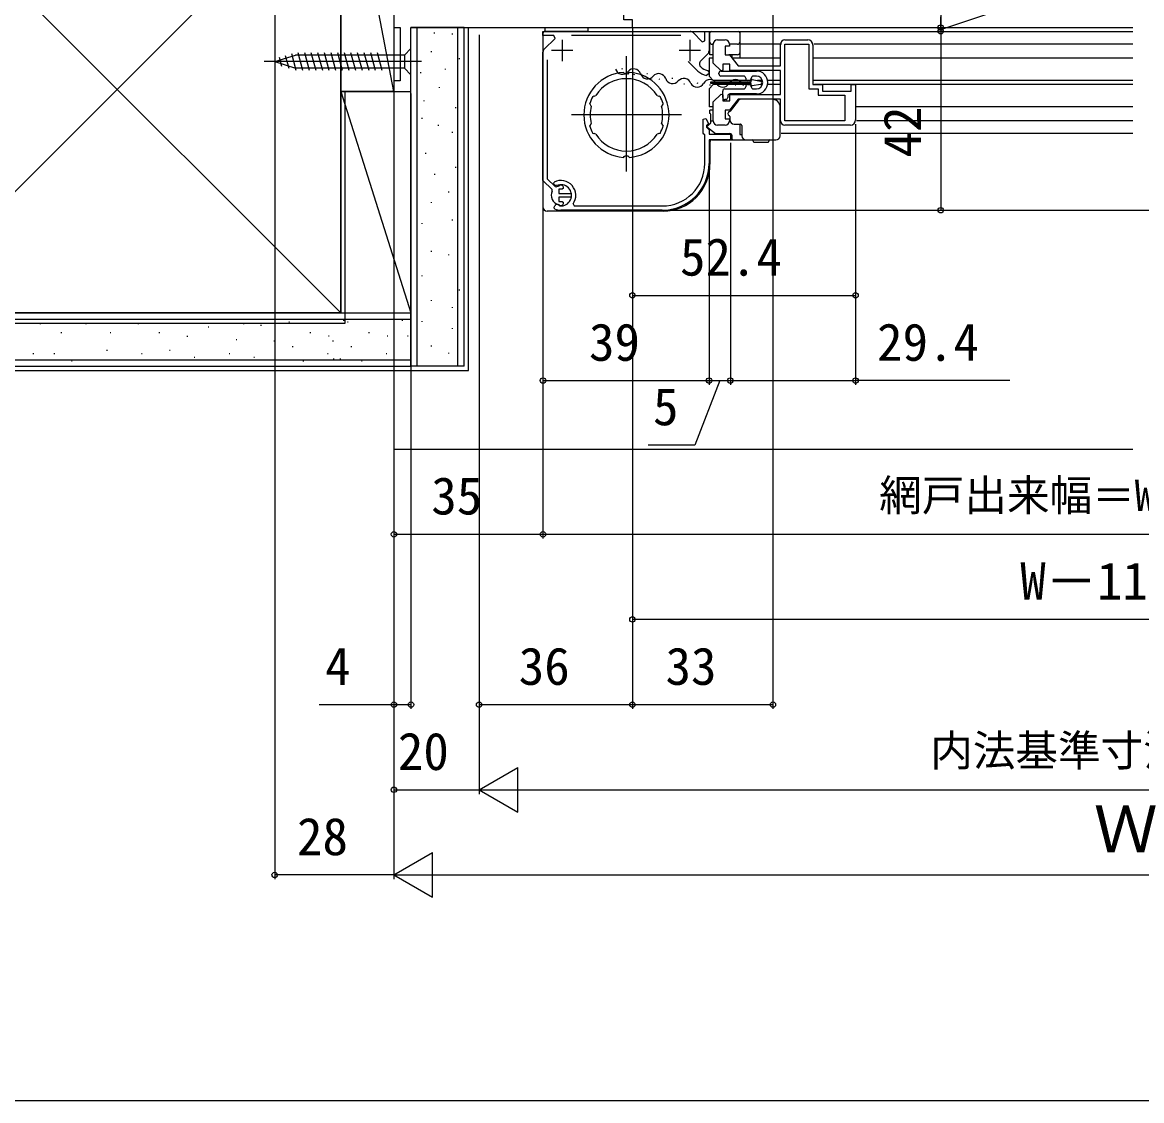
# Model space of a CAD drawing. Units: millimetres, scale not verified. Extents: x -525 to 525, y -783 to 778.
# Drawn here: x -262.2 to 0.6, y -782.7 to -529.5 of the extents above; entities that cross this region are included whole.
import ezdxf
from ezdxf.enums import TextEntityAlignment as Align

# ---------------------------------------------------------------- set-up
doc = ezdxf.new("R2010")
doc.units = ezdxf.units.MM
doc.header["$LTSCALE"] = 4
for name, color, linetype in [('0-3_YKK_11', 7, 'Continuous'), ('0-5_YKK_12', 2, 'Continuous'), ('0-6_YKK_13', 4, 'Continuous'), ('0-8_YKK_D', 6, 'Continuous'), ('0-9_YKK_ZWAK', 7, 'Continuous'), ('0-A_YSS_K', 3, 'Continuous'), ('0-B_YSS_KE', 3, 'Continuous')]:
    doc.layers.add(name, color=color, linetype=linetype)
doc.styles.add('ＭＳ ゴシック', font='')
doc.styles.get('ＭＳ ゴシック').set_extended_font_data('MS Gothic')

msp = doc.modelspace()

# ---------------------------------------------------------------- linework, layer by layer
at = {"layer": '0-3_YKK_11'}
for p, q in [((-107.666, -532.6), (-133.334, -532.6)), ((-133, -536.1), (-138, -536.1)), ((-135.5, -533.6), (-135.5, -538.6)), ((-103, -536.1), (-108, -536.1)), ((-105.5, -533.6), (-105.5, -538.6)), ((-99, -533.6), (-97.2, -533.6)), ((-83.2, -533.6), (-77.8, -533.6)), ((-101.293, -536.843), (-102.962, -538.512)), ((-112.147, -553.235), (-111.973, -553.583)), ((-97.2, -553.6), (-99, -553.6)), ((-67.8, -553.6), (-83.2, -553.6)), ((-121.114, -561.175), (-120.9, -560.986)), ((-120.9, -560.986), (-120.694, -560.796)), ((-136.319, -567.911), (-136.192, -567.846)), ((-136.192, -572.355), (-136.319, -572.29)), ((-136.233, -572.48), (-136.027, -572.59)), ((-112, -573.6), (-135.8, -573.6))]:
    msp.add_line(p, q, dxfattribs=at)
for points in [[(-175, -416.7), (-175, -477.3), (-203, -477.3), (-203, -480.7), (-201.1, -480.7), (-200.6, -480.2), (-200.1, -479.7), (-175, -479.7), (-175, -530.7), (-173.5, -530.7), (-173.5, -543.2), (-175, -543.2), (-175, -545.7), (-171, -545.7), (-171, -530.7), (-119, -530.7), (-119, -528.9), (-121, -528.9), (-121, -520.7), (-124.3, -520.7)], [(-139.707, -535.782), (-137.172, -533.247), (-137.44, -532.6), (-140, -532.6), (-140, -531.6), (-105.464, -531.6)], [(-104.757, -531.893), (-102.617, -534.033), (-102, -533.778), (-102, -531.6), (-101, -531.6), (-101, -536.136)], [(-100, -552.6), (-100, -548.176), (-98.17, -546.347), (-97.8, -546.5), (-97.8, -547.9), (-96.1, -547.9), (-96.1, -546.4), (-84.2, -546.4), (-84.2, -540.8), (-96.1, -540.8), (-96.1, -539.3), (-97.8, -539.3), (-97.8, -540.701), (-98.17, -540.854), (-100, -539.025), (-100, -534.6)], [(-96.2, -534.6), (-96.2, -535.1), (-97.2, -535.1), (-97.2, -537.1), (-96.2, -537.1), (-94.2, -539.7), (-84.2, -539.7), (-84.2, -534.6)], [(-76.6, -534.8), (-76.6, -544.1), (-74.4, -544.1), (-74.4, -545.6), (-67.6, -545.6), (-67.6, -544.1), (-66.6, -544.1), (-66.6, -552.4)], [(-137.81, -569.089), (-137.866, -568.742), (-140, -566.608), (-140, -536.489)], [(-139, -538.266), (-139, -566.193), (-137.159, -568.035), (-136.812, -568.091)], [(-103.627, -540.943), (-103.643, -540.927), (-105.889, -538.681)], [(-120.694, -541.605), (-120.9, -541.415), (-121.114, -541.226)], [(-119.686, -541.226), (-119.9, -541.415), (-120.106, -541.605)], [(-101.378, -540.792), (-101, -541.277), (-101, -541.483), (-101.616, -541.969)], [(-128.653, -549.166), (-128.827, -548.818), (-128.888, -548.793), (-129.001, -548.55)], [(-128.281, -546.855), (-128.028, -546.767), (-127.967, -546.793), (-127.596, -546.677)], [(-113.204, -546.677), (-112.833, -546.793), (-112.772, -546.767), (-112.519, -546.855)], [(-111.799, -548.55), (-111.912, -548.793), (-111.973, -548.818), (-112.147, -549.166)], [(-84.2, -552.6), (-84.2, -547.5), (-94.2, -547.5), (-96.2, -550.1), (-97.2, -550.1), (-97.2, -552.1), (-96.2, -552.1), (-96.2, -552.6)], [(-129.001, -553.851), (-128.888, -553.608), (-128.827, -553.583), (-128.653, -553.235)], [(-111.973, -553.583), (-111.912, -553.608), (-111.799, -553.851)], [(-102, -562.6), (-102, -555.9), (-102.2, -555.7), (-102.4, -555.5), (-102.4, -552.187), (-101.791, -552.037), (-101.155, -553.255), (-101.6, -553.7), (-101.6, -554.1), (-101, -554.7), (-101, -555.7), (-96, -555.7), (-96, -557.1), (-101, -557.1), (-101, -562.6)], [(-127.596, -555.724), (-127.967, -555.608), (-128.028, -555.633), (-128.281, -555.546)], [(-112.519, -555.546), (-112.772, -555.633), (-112.833, -555.608), (-113.204, -555.724)], [(-120.106, -560.796), (-119.9, -560.986), (-119.686, -561.175)], [(-136.82, -567.818), (-137.154, -567.756), (-137.454, -567.456), (-137.378, -566.976)], [(-135.208, -568.4), (-135.504, -568.65), (-136.3, -568.65), (-136.3, -569.7), (-133.35, -569.7), (-133.35, -570.5), (-136.3, -570.5), (-136.3, -571.55), (-135.504, -571.55), (-135.208, -571.8)], [(-137.258, -573.282), (-137.393, -572.86), (-137.219, -572.558)], [(-132.946, -572.127), (-132.702, -572.6), (-112, -572.6)]]:
    msp.add_lwpolyline(points, dxfattribs=at)
msp.add_lwpolyline([(-83.2, -552.6), (-83.2, -534.6), (-77.6, -534.6), (-77.6, -545.1), (-75.4, -545.1), (-75.4, -546.6), (-69.1, -546.6), (-69.1, -552.6)], close=True, dxfattribs=at)
for centre, radius, start, end in [((-105.464, -532.6), 1, 45.00003, 90.00002), ((-139, -536.489), 1, 135.00003, 180.00002), ((-99, -534.6), 1, 90.00001, 179.99999), ((-97.2, -534.6), 1, 0.00001, 89.99999), ((-83.2, -534.6), 1, 90.00001, 179.99999), ((-77.8, -534.8), 1.2, 0.00001, 89.99999), ((-102.255, -539.219), 1, 134.99998, 227.55575), ((-102, -536.136), 1, 315.00003, 0.00002), ((-120.4, -551.2), 10, 94.09604, 265.90396), ((-120.4, -551.2), 10, 274.09604, 85.90396), ((-100.5, -537.3), 4.8, 229.35522, 256.55227), ((-100.5, -537.3), 3.6, 227.55576, 255.88303), ((-120.4, -551.2), 8.5, 32.15412, 147.84588), ((-120.4, -551.2), 9.6, 88.24271, 91.75729), ((-120.4, -551.2), 9, 151.12995, 162.87008), ((-120.4, -551.2), 8.5, 166.15413, 193.84587), ((-120.4, -551.2), 9, 17.12992, 28.87005), ((-120.4, -551.2), 8.5, 346.15413, 13.84587), ((-120.4, -551.2), 9, 197.12993, 208.87006), ((-120.4, -551.2), 9, 331.12994, 342.87007), ((-99, -552.6), 1, 180.00001, 269.99999), ((-97.2, -552.6), 1, 270.00001, 359.99999), ((-83.2, -552.6), 1, 180.00001, 269.99999), ((-67.8, -552.4), 1.2, 270.00001, 359.99999), ((-120.4, -551.2), 8.5, 212.15412, 327.84588), ((-120.4, -551.201), 9.6, 268.24271, 271.75729), ((-112, -562.6), 10, 270.00001, 359.99999), ((-112, -562.6), 11, 270.00001, 359.99999), ((-135.8, -570.1), 3.5, 324.62346, 116.79004), ((-135.8, -570.1), 2.5, 264.79931, 114.07518), ((-135.8, -570.1), 2.25, 153.2839, 256.66525), ((-135.8, -570.1), 2.25, 103.33472, 116.7161), ((-135.8, -568.3), 0.6, 350.40593, 130.80443), ((-136.699, -572.858), 0.6, 132.08483, 149.99979), ((-136.699, -572.858), 0.6, 38.9837, 132.08504), ((-135.8, -571.9), 0.6, 229.19557, 9.59407), ((-135.8, -570.1), 3.5, 245.37938, 270.00001)]:
    msp.add_arc(centre, radius, start, end, dxfattribs=at)
at = {"layer": '0-5_YKK_12'}
for p, q in [((-119.5, -530.7), (-1.5, -530.7)), ((-119.3, -531.6), (-1.5, -531.6)), ((-93.8, -531.6), (-93.8, -537.85)), ((-84, -534.6), (-93.8, -534.6)), ((-1.5, -534.6), (-76.417, -534.6)), ((-120.4, -564.484), (-120.4, -537.417)), ((-101, -537.85), (-101, -542.15)), ((-100, -537.85), (-101, -537.85)), ((-84.2, -537.85), (-95.423, -537.85)), ((-1.5, -537.85), (-76.4, -537.85)), ((-121.528, -540.351), (-121.331, -540.388)), ((-118.721, -541.654), (-118.524, -541.691)), ((-115.632, -541.463), (-115.435, -541.5)), ((-112.824, -542.765), (-112.628, -542.803)), ((-109.736, -542.574), (-109.539, -542.611)), ((-106.928, -543.877), (-106.732, -543.914)), ((-103.839, -543.686), (-103.643, -543.723)), ((-100, -543.15), (-101, -542.15)), ((-91.1, -543.15), (-100, -543.15)), ((-97.886, -543.42), (-97.686, -543.42)), ((-88.469, -543.15), (-89.605, -543.15)), ((-84.2, -543.15), (-87.238, -543.15)), ((-1.5, -543.15), (-76.4, -543.15)), ((-171.5, -545.7), (-171.002, -545.7)), ((-100, -544.05), (-101, -545.05)), ((-101, -545.05), (-101, -549.35)), ((-100.886, -544.18), (-100.686, -544.18)), ((-91.1, -544.05), (-100, -544.05)), ((-94.886, -544.18), (-94.686, -544.18)), ((-88.469, -544.05), (-88.884, -544.05)), ((-84.2, -544.05), (-87.238, -544.05)), ((-1.5, -544.05), (-76.267, -544.05)), ((-107.463, -551.2), (-133.337, -551.2)), ((-100, -549.35), (-101, -549.35)), ((-1.5, -549.35), (-66.4, -549.35)), ((-1.5, -552.6), (-66.417, -552.6)), ((-1.5, -555.6), (-84.098, -555.6))]:
    msp.add_line(p, q, dxfattribs=at)
for centre, start, end in [((-121.345, -539.919), 198.52635, 320.12126), ((-118.707, -542.123), 18.52635, 140.12126), ((-115.448, -541.031), 198.52635, 320.12126), ((-112.811, -543.234), 18.52635, 140.12126), ((-109.552, -542.142), 198.52635, 320.12126), ((-106.915, -544.346), 18.52635, 140.12126), ((-103.786, -542.962), 209.20254, 330.79746), ((-100.786, -544.638), 29.20254, 150.79746), ((-97.786, -542.962), 209.20254, 330.79746), ((-94.786, -544.638), 29.20254, 150.79746), ((-91.786, -542.962), 209.20254, 229.55265)]:
    msp.add_arc(centre, 1.718, start, end, dxfattribs=at)
at = {"layer": '0-6_YKK_13'}
for p, q in [((-140, -532.1), (-140, -572.8)), ((-139.5, -531.6), (-94.1, -531.6)), ((-100.8, -536.893), (-100.8, -531.9)), ((-100.8, -537.1), (-100.8, -531.9)), ((-100.8, -537.1), (-100.8, -534.6)), ((-100, -534.6), (-100.3, -534.6)), ((-94.3, -534.6), (-96.2, -534.6)), ((-168.5, -538.7), (-205.5, -538.7)), ((-203, -538.7), (-198.084, -537.15)), ((-203, -538.7), (-198.084, -537.15)), ((-203, -538.7), (-198.084, -540.25)), ((-201.304, -539.811), (-201.853, -537.761)), ((-199.608, -540.346), (-200.421, -537.31)), ((-197.933, -540.8), (-198.989, -536.858)), ((-172.55, -537.15), (-198.084, -537.15)), ((-196.38, -540.8), (-197.506, -536.6)), ((-194.827, -540.8), (-195.953, -536.6)), ((-193.274, -540.8), (-194.4, -536.6)), ((-191.721, -540.8), (-192.847, -536.6)), ((-190.169, -540.8), (-191.294, -536.6)), ((-188.616, -540.8), (-189.741, -536.6)), ((-187.063, -540.8), (-188.188, -536.6)), ((-185.51, -540.8), (-186.635, -536.6)), ((-183.957, -540.8), (-185.082, -536.6)), ((-182.404, -540.8), (-183.529, -536.6)), ((-180.851, -540.8), (-181.976, -536.6)), ((-179.298, -540.8), (-180.423, -536.6)), ((-177.745, -540.8), (-178.871, -536.6)), ((-100.8, -537.1), (-100.8, -536.462)), ((-100, -537.1), (-100.8, -537.1)), ((-94.3, -537.1), (-96.347, -537.1)), ((-95.6, -537.85), (-95.6, -537.1)), ((-172.55, -540.25), (-198.084, -540.25)), ((-171, -541.8), (-172.55, -540.25)), ((-98.2, -540.9), (-89.9, -540.9)), ((-97.468, -540.9), (-89.9, -540.9)), ((-98.7, -541.6), (-98.7, -541.4)), ((-92.9, -542.1), (-98.2, -542.1)), ((-91.6, -543.1), (-91.9, -543.1)), ((-91.1, -544.217), (-91.1, -543.867)), ((-90.864, -542.92), (-88.928, -543.274)), ((-89.9, -542.1), (-90.6, -542.1)), ((-97.8, -547.1), (-97.8, -545.6)), ((-97.3, -545.1), (-92.9, -545.1)), ((-89.9, -546.3), (-96.1, -546.3)), ((-91.9, -544.1), (-91.6, -544.1)), ((-88.928, -544.061), (-90.864, -544.414)), ((-90.6, -545.1), (-89.9, -545.1)), ((-97.1, -547.6), (-97.3, -547.6)), ((-96.6, -546.8), (-96.6, -547.1)), ((-94.132, -547.885), (-96.02, -550.301)), ((-86.298, -547.5), (-93.344, -547.5)), ((-100.8, -550.9), (-100.8, -550.1)), ((-100, -550.1), (-100.8, -550.1)), ((-100.6, -553.1), (-100.6, -551.1)), ((-95.863, -550.1), (-96.9, -550.1)), ((-96.105, -551.579), (-96.098, -551.642)), ((-96.098, -551.642), (-96.098, -552.4)), ((-95.6, -549.763), (-95.6, -549.35)), ((-84.298, -551.367), (-84.298, -549.5)), ((-84.298, -552.516), (-84.298, -551.367)), ((-101.6, -553.9), (-100.6, -553.1)), ((-101.6, -553.9), (-99.5, -555.6)), ((-100.6, -552.6), (-100, -552.6)), ((-96.2, -552.6), (-96.078, -552.6)), ((-95.098, -553.4), (-93.598, -553.4)), ((-93.298, -553.7), (-93.298, -556.1)), ((-84.298, -556.1), (-84.298, -552.516)), ((-100.3, -557.1), (-91.3, -557.1)), ((-99.5, -555.6), (-96.1, -555.6)), ((-95.6, -556.9), (-95.6, -556.1)), ((-92.298, -557.1), (-85.298, -557.1)), ((-100.8, -557.6), (-100.8, -562.8)), ((-90.651, -557.4), (-90.651, -557.3)), ((-90.451, -557.6), (-88.798, -557.6)), ((-88.798, -557.6), (-87.144, -557.6)), ((-86.944, -557.3), (-86.944, -557.4)), ((-111.8, -573.8), (-139, -573.8))]:
    msp.add_line(p, q, dxfattribs=at)
msp.add_lwpolyline([(-139.5, -531.6), (-139.5, -530.68), (-129.5, -530.68), (-129.5, -531.6)], close=True, dxfattribs=at)
for points in [[(-171, -535.6), (-172.55, -537.15), (-172.55, -540.25)], [(-91.1, -543.867), (-100.6, -543.867), (-100.6, -543.467), (-91.1, -543.467), (-91.1, -543.117)], [(-93.8, -553.4), (-93.8, -555.8), (-93.298, -555.8)]]:
    msp.add_lwpolyline(points, dxfattribs=at)
for centre, radius, start, end in [((-139.5, -532.1), 0.5, 90, 180), ((-100.5, -531.9), 0.3, 90, 180), ((-94.1, -531.9), 0.3, 360, 90), ((-100.3, -534.1), 0.5, 180, 270), ((-94.3, -534.1), 0.5, 270, 360), ((-94.3, -536.6), 0.5, 270, 360), ((-98.2, -541.4), 0.5, 90, 180), ((-89.9, -543.6), 2.7, 0, 90), ((-98.2, -541.6), 0.5, 180, 270), ((-92.9, -542.6), 0.5, 360, 90), ((-91.9, -542.6), 0.5, 180, 270), ((-91.6, -542.6), 0.5, 270, 0), ((-90.6, -542.6), 0.5, 90, 180), ((-90.9, -543.117), 0.2, 79.65887, 180), ((-89.9, -543.6), 1.5, 0, 90), ((-89.9, -543.6), 2.7, 270, 0), ((-89.9, -543.6), 1.5, 270, 0), ((-89, -543.667), 0.4, 280.34113, 79.65887), ((-97.3, -545.6), 0.5, 90, 180), ((-96.1, -546.8), 0.5, 90, 180), ((-92.9, -544.6), 0.5, 270, 360), ((-91.9, -544.6), 0.5, 90, 180), ((-91.6, -544.6), 0.5, 0, 90), ((-90.9, -544.217), 0.2, 180, 280.34113), ((-90.6, -544.6), 0.5, 180, 270), ((-97.3, -547.1), 0.5, 180, 270), ((-97.1, -547.1), 0.5, 270, 360), ((-93.344, -548.5), 1, 90, 142), ((-86.298, -549.5), 2, 0, 90), ((-100.8, -551.1), 0.2, 360, 90), ((-96.098, -550.9), 0.5, 101.44555, 247.97569), ((-96.398, -551.642), 0.3, 12.23345, 67.97569), ((-96.257, -550.116), 0.3, 281.44555, 322), ((-95.098, -552.4), 1, 180, 270), ((-93.598, -553.7), 0.3, 65.66023, 90), ((-93.598, -553.7), 0.3, 0, 65.66023), ((-100.3, -557.6), 0.5, 90, 180), ((-96.1, -556.1), 0.5, 360, 90), ((-95.4, -556.9), 0.2, 180, 270), ((-92.298, -556.1), 1, 180, 270), ((-90.851, -557.3), 0.2, 0, 90), ((-86.744, -557.3), 0.2, 90, 180), ((-85.298, -556.1), 1, 270, 0), ((-90.451, -557.4), 0.2, 180, 270), ((-87.144, -557.4), 0.2, 270, 0), ((-111.8, -562.8), 11, 270, 360), ((-139, -572.8), 1, 180, 270)]:
    msp.add_arc(centre, radius, start, end, dxfattribs=at)
at = {"layer": '0-8_YKK_D'}
for p, q in [((-46.6, -415.7), (-46.6, -530.7)), ((-203, -481.2), (-203, -730.7)), ((-86, -516.7), (-86, -690.7)), ((-46.6, -530.7), (-46.6, -528.15)), ((-119, -530.8), (-119, -670.7)), ((-119, -530.8), (-119, -594.6)), ((-46.6, -530.7), (-46.6, -531.6)), ((-46.6, -530.7), (-46.6, -531.6)), ((-155, -532.427), (-155, -690.7)), ((-155, -532.427), (-155, -710.7)), ((-119, -532.427), (-119, -690.7)), ((-119, -533.427), (-119, -690.7)), ((-46.6, -531.6), (-46.6, -534.15)), ((-46.6, -531.6), (-46.6, -573.6)), ((-175, -545.45), (-175, -710.7)), ((-175, -546.2), (-175, -690.7)), ((-175, -546.2), (-175, -730.7)), ((-171, -546.2), (-171, -690.7)), ((-175, -547.2), (-175, -650.7)), ((-175, -548.7), (-175, -730.7)), ((-155, -550.7), (-155, -710.7)), ((-66.6, -553.4), (-66.6, -614.6)), ((-66.6, -553.4), (-66.6, -594.6)), ((-96, -557.8), (-96, -614.587)), ((-96, -557.8), (-96, -614.6)), ((-101, -563.6), (-101, -614.587)), ((-101, -563.6), (-101, -614.6)), ((-140, -565.188), (-140, -614.6)), ((-140, -567.28), (-140, -650.7)), ((-140, -567.483), (-140, -650.7)), ((-111, -573.6), (-45.6, -573.6)), ((-111, -573.6), (264, -573.6)), ((-119, -593.6), (-66.6, -593.6)), ((-140, -613.6), (-101, -613.6)), ((-101, -613.587), (-96, -613.587)), ((-96, -613.6), (-66.6, -613.6)), ((-30.363, -613.6), (-66.6, -613.6)), ((-175, -649.7), (-140, -649.7)), ((-140, -649.7), (145, -649.7)), ((119, -669.7), (-119, -669.7)), ((-192.545, -689.7), (-175, -689.7)), ((-175, -689.7), (-171, -689.7)), ((-155, -689.7), (-119, -689.7)), ((-119, -689.7), (-86, -689.7)), ((-155, -709.7), (-145.907, -704.45)), ((-145.907, -714.95), (-145.907, -704.45)), ((-175, -709.7), (-155, -709.7)), ((-155, -709.7), (-145.907, -714.95)), ((-155, -709.7), (-136.813, -709.7)), ((-144.5, -709.7), (144.5, -709.7)), ((-175, -729.7), (-165.907, -724.45)), ((-165.907, -734.95), (-165.907, -724.45)), ((-175, -729.7), (-203, -729.7)), ((-175, -729.7), (-165.907, -734.95)), ((-175, -729.7), (-156.813, -729.7)), ((-164.5, -729.7), (164.497, -729.7))]:
    msp.add_line(p, q, dxfattribs=at)
for points in [[(-46.6, -531.15), (-26.6, -524.472), (-26.6, -501.04)], [(-98.5, -613.587), (-104.323, -628.742), (-115.277, -628.742)]]:
    msp.add_lwpolyline(points, dxfattribs=at)
for centre in [(-46.6, -530.7), (-46.6, -530.7), (-46.6, -531.6), (-46.6, -531.6), (-46.6, -573.6), (-119, -593.6), (-66.6, -593.6), (-140, -613.6), (-101, -613.587), (-101, -613.6), (-96, -613.587), (-96, -613.6), (-66.6, -613.6), (-175, -649.7), (-140, -649.7), (-140, -649.7), (-119, -669.7), (-175, -689.7), (-171, -689.7), (-155, -689.7), (-119, -689.7), (-119, -689.7), (-86, -689.7), (-175, -709.7), (-203, -729.7)]:
    msp.add_circle(centre, 0.637, dxfattribs=at)
at = {"layer": '0-9_YKK_ZWAK'}
msp.add_lwpolyline([(-525, -782.7), (525, -782.7), (525, 747.3)], dxfattribs=at)
at = {"layer": '0-A_YSS_K'}
for p, q in [((-175, -545.7), (-187.501, -480.7)), ((-187.503, -597.7), (-292.503, -492.7)), ((-187.503, -492.7), (-292.503, -597.7)), ((-169.503, -610.2), (-169.503, -530.7)), ((-160.003, -610.2), (-160.003, -530.7)), ((-157.503, -611.2), (-157.503, -530.7)), ((-165.555, -531.892), (-165.555, -532.092)), ((-161.344, -532.119), (-161.344, -532.319)), ((-166.289, -536.24), (-166.289, -536.44)), ((-159.695, -537.888), (-159.695, -538.088)), ((-168.783, -541.182), (-168.783, -541.382)), ((-162.992, -540.361), (-162.992, -540.561)), ((-187.503, -545.7), (-171.003, -545.7)), ((-187.503, -597.7), (-187.503, -545.7)), ((-187.503, -545.7), (-171.003, -597.7)), ((-171.003, -597.7), (-171.003, -545.251)), ((-164.385, -544.69), (-164.385, -544.89)), ((-160.098, -544.5), (-160.098, -544.7)), ((-168.004, -547.808), (-168.004, -548.008)), ((-160.519, -549.426), (-160.519, -549.626)), ((-168.437, -551.899), (-168.437, -552.099)), ((-164.64, -553.547), (-164.64, -553.747)), ((-161.344, -555.195), (-161.344, -555.395)), ((-167.613, -560.14), (-167.613, -560.34)), ((-160.519, -563.437), (-160.519, -563.637)), ((-165.464, -565.085), (-165.464, -565.285)), ((-162.168, -569.206), (-162.168, -569.406)), ((-166.289, -571.679), (-166.289, -571.879)), ((-168.437, -576.624), (-168.437, -576.824)), ((-161.344, -575.799), (-161.344, -575.999)), ((-166.289, -583.148), (-166.289, -583.348)), ((-162.168, -583.972), (-162.168, -584.172)), ((-168.437, -588.917), (-168.437, -589.117)), ((-159.695, -592.214), (-159.695, -592.414)), ((-166.289, -594.686), (-166.289, -594.886)), ((-161.344, -596.335), (-161.344, -596.535)), ((-352.497, -599.2), (-171.003, -599.2)), ((-187.503, -597.7), (-171.003, -597.7)), ((-257.934, -600.266), (-258.134, -600.266)), ((-247.22, -600.266), (-247.42, -600.266)), ((-234.926, -600.266), (-235.126, -600.266)), ((-218.443, -601.09), (-218.643, -601.09)), ((-210.201, -600.266), (-210.401, -600.266)), ((-206.11, -600.699), (-206.31, -600.699)), ((-199.484, -599.919), (-199.684, -599.919)), ((-186.686, -599.53), (-186.886, -599.53)), ((-185.711, -599.919), (-185.911, -599.919)), ((-172.913, -599.53), (-173.113, -599.53)), ((-168.437, -599.631), (-168.437, -599.831)), ((-161.344, -601.28), (-161.344, -601.48)), ((-252.989, -602.414), (-253.189, -602.414)), ((-241.451, -602.414), (-241.651, -602.414)), ((-229.981, -602.414), (-230.181, -602.414)), ((-223.388, -603.238), (-223.588, -603.238)), ((-211.85, -604.062), (-212.05, -604.062)), ((-202.992, -604.317), (-203.192, -604.317)), ((-194.542, -602.414), (-194.742, -602.414)), ((-190.194, -603.148), (-190.394, -603.148)), ((-189.219, -604.317), (-189.419, -604.317)), ((-180.77, -602.414), (-180.969, -602.414)), ((-176.422, -603.148), (-176.621, -603.148)), ((-171.619, -603.148), (-171.819, -603.148)), ((-242.275, -606.535), (-242.475, -606.535)), ((-227.509, -606.535), (-227.709, -606.535)), ((-198.663, -605.711), (-198.863, -605.711)), ((-184.89, -605.711), (-185.09, -605.711)), ((-166.289, -605.401), (-166.289, -605.601)), ((-162.168, -607.049), (-162.168, -607.249)), ((-352.497, -608.7), (-171.003, -608.7)), ((-259.582, -607.359), (-259.782, -607.359)), ((-254.637, -607.359), (-254.837, -607.359)), ((-250.517, -609.007), (-250.717, -609.007)), ((-234.102, -607.359), (-234.302, -607.359)), ((-221.74, -608.183), (-221.94, -608.183)), ((-213.498, -607.359), (-213.698, -607.359)), ((-207.729, -608.183), (-207.929, -608.183)), ((-202.802, -608.605), (-203.002, -608.605)), ((-196.191, -609.007), (-196.391, -609.007)), ((-190.422, -607.359), (-190.622, -607.359)), ((-189.029, -608.605), (-189.229, -608.605)), ((-187.466, -608.605), (-187.666, -608.605)), ((-182.418, -609.007), (-182.618, -609.007)), ((-176.649, -607.359), (-176.849, -607.359)), ((-352.497, -611.2), (-157.503, -611.2)), ((-175.003, -610.2), (-175.003, -629.7)), ((-175.003, -629.7), (-1.5, -629.7))]:
    msp.add_line(p, q, dxfattribs=at)
msp.add_lwpolyline([(-187.501, -545.7), (-187.501, -480.7), (-175.001, -480.7), (-175, -545.7)], close=True, dxfattribs=at)
at = {"layer": '0-B_YSS_KE'}
for p, q in [((-171.003, -610.2), (-171.003, -530.7)), ((-158.503, -530.7), (-171.003, -530.7)), ((-158.503, -610.2), (-158.503, -530.7)), ((-186.503, -545.7), (-186.503, -600.2)), ((-352.497, -597.7), (-171.003, -597.7)), ((-171.003, -610.2), (-171.003, -597.7)), ((-186.503, -600.2), (-352.497, -600.2)), ((-352.497, -610.2), (-171.003, -610.2)), ((-158.503, -610.2), (-171.003, -610.2))]:
    msp.add_line(p, q, dxfattribs=at)
msp.add_lwpolyline([(-292.503, -492.7), (-187.503, -492.7), (-187.503, -597.7), (-292.503, -597.7)], dxfattribs=at)

# ---------------------------------------------------------------- texts
at = {"layer": '0-8_YKK_D', "style": 'ＭＳ ゴシック'}
msp.add_text('42', height=8.798, rotation=90, dxfattribs=at).set_placement((-48.6, -561.191), align=Align.BOTTOM_LEFT)
for s, height, p in [('52.4', 8.798, (-107.834, -591.6)), ('39', 8.798, (-129.193, -611.6)), ('29.4', 8.798, (-61.545, -611.6)), ('5', 8.798, (-114.164, -626.742)), ('網戸出来幅＝W－65', 7.331, (-61.051, -646.393)), ('35', 8.798, (-166.227, -647.7)), ('W－112', 8.798, (-27.92, -667.7)), ('4', 8.798, (-191.159, -687.7)), ('36', 8.798, (-145.693, -687.7)), ('33', 8.798, (-111.227, -687.7)), ('20', 8.798, (-174.072, -707.7)), ('内法基準寸法w', 7.331, (-49.063, -706.336)), ('Ｗ', 11, (-10.655, -727.7)), ('28', 8.798, (-197.761, -727.7))]:
    msp.add_text(s, height=height, dxfattribs=at).set_placement(p, align=Align.BOTTOM_LEFT)

doc.saveas('drawing.dxf')
